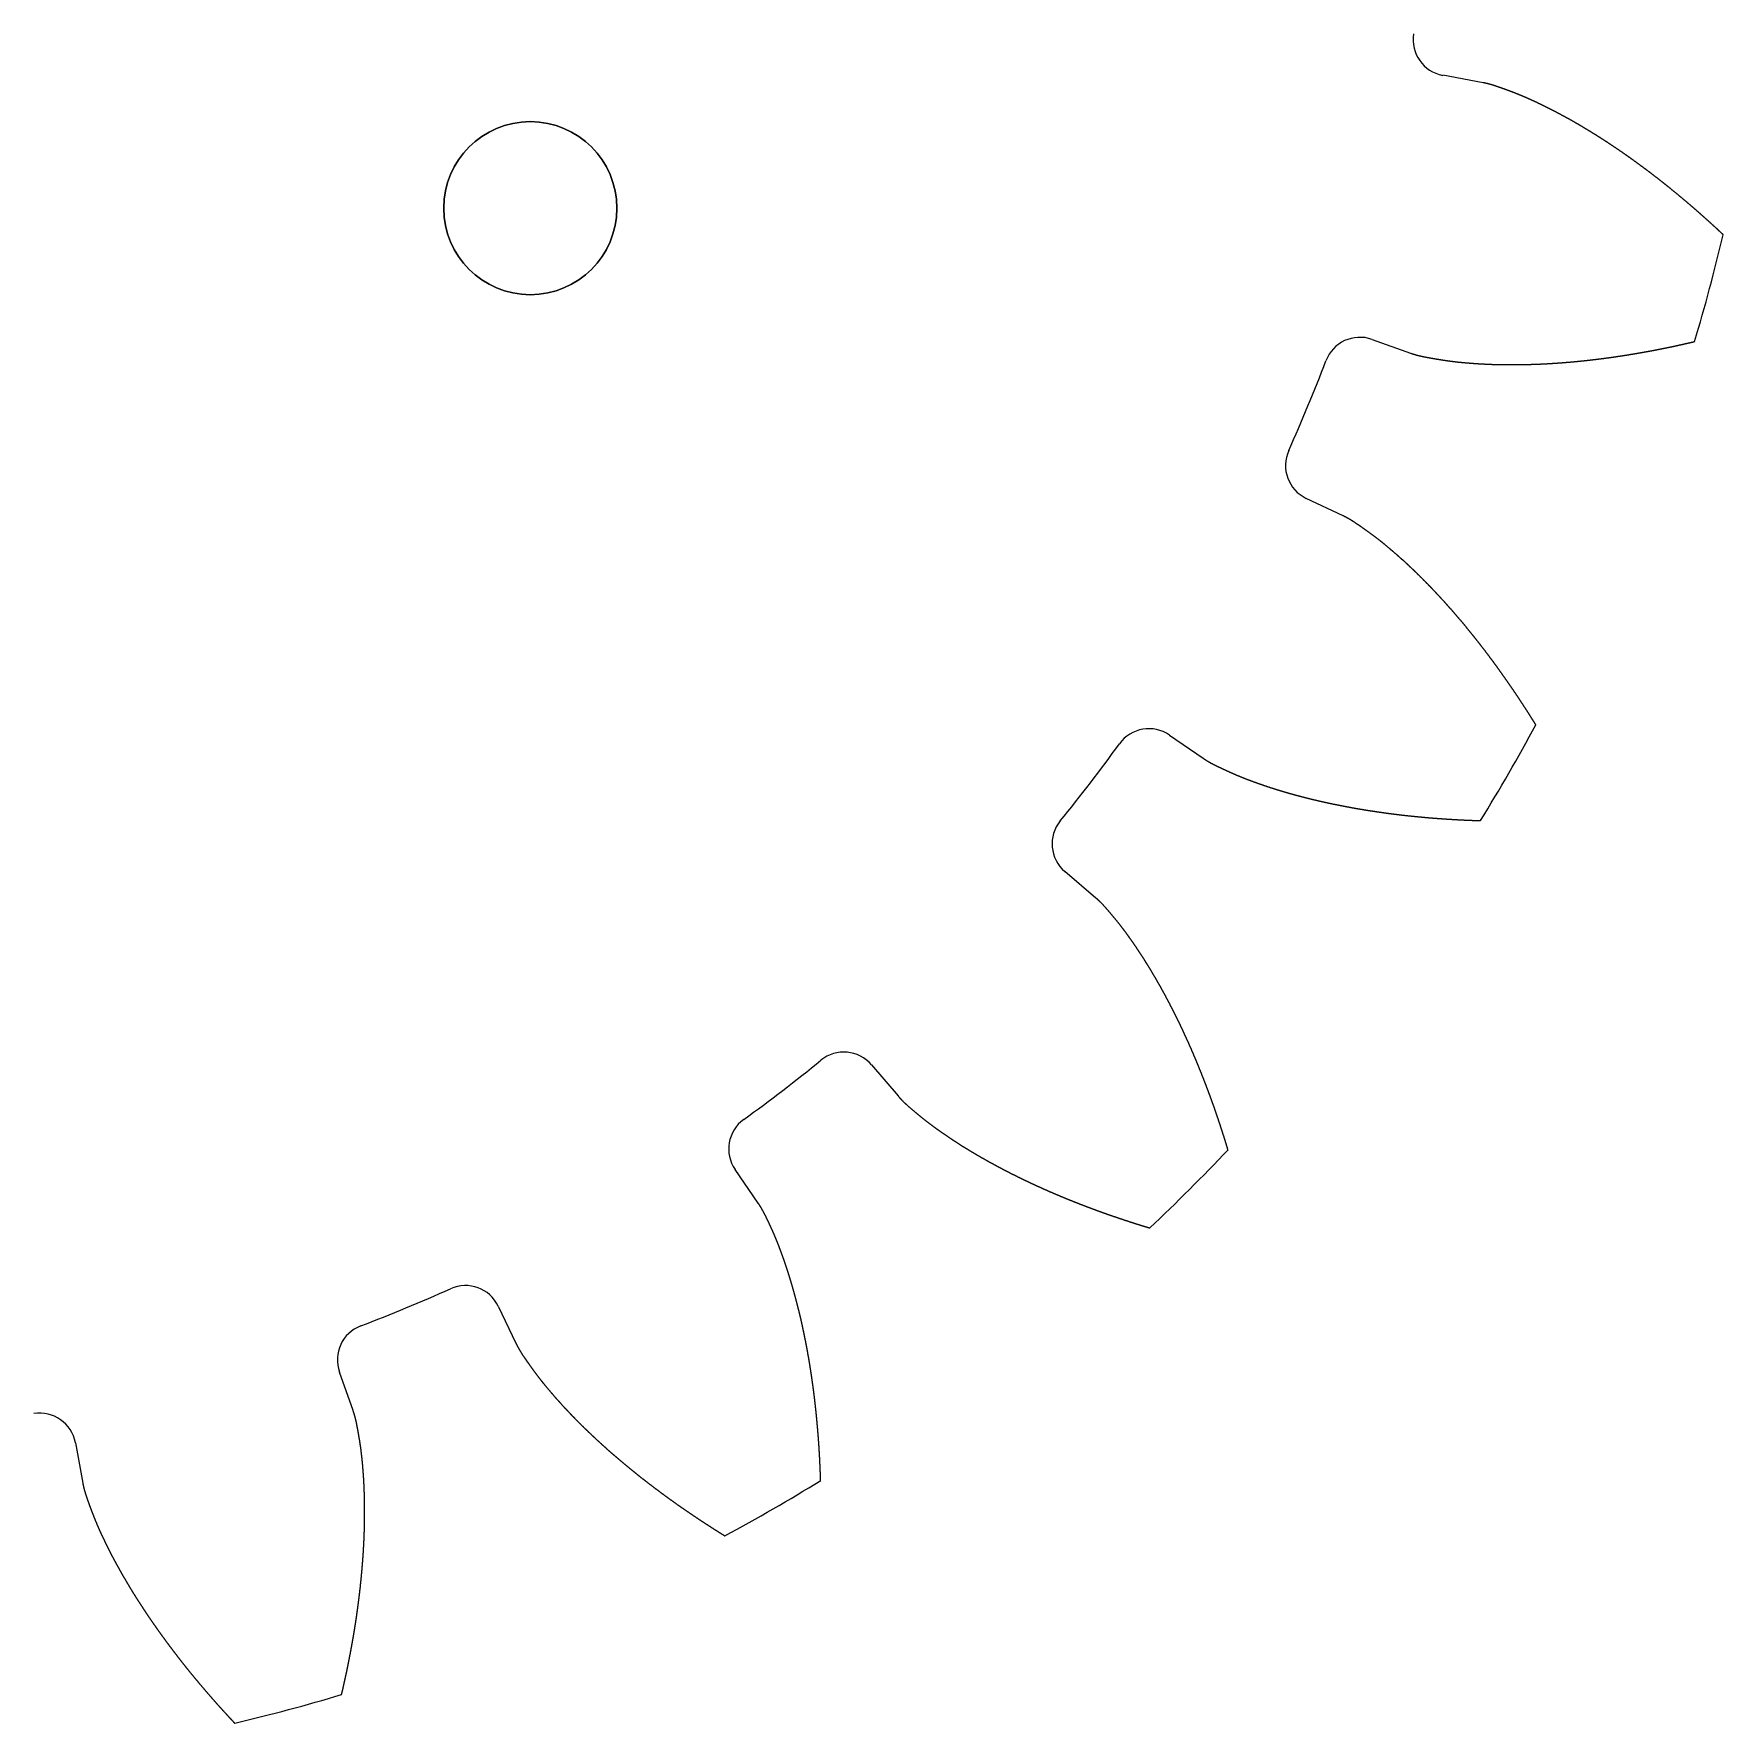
# Model space of a CAD drawing. Header units: millimetres. Extents: x -95.5 to -4.7, y -19.2 to 49.8.
# Drawn here: x -32.89 to -5.57, y -18.28 to 9.04 of the extents above; entities that cross this region are included whole.
import ezdxf

# ---------------------------------------------------------------- set-up
doc = ezdxf.new("R2010")
doc.units = ezdxf.units.MM
doc.layers.get('0').update_dxf_attribs({"linetype": 'CONTINUOUS'})

msp = doc.modelspace()

# ---------------------------------------------------------------- linework, layer by layer
for p, q in [((-9.455, 8.245, 0), (-10.105, 8.365)), ((-9.455, 8.245), (-10.105, 8.365)), ((-11.249, 4.095, 0), (-10.627, 3.874)), ((-11.249, 4.095), (-10.627, 3.874)), ((-11.717, 1.242, 0), (-12.313, 1.525)), ((-11.717, 1.242), (-12.313, 1.525)), ((-14.523, -2.303, 0), (-13.98, -2.677)), ((-14.523, -2.303), (-13.98, -2.677)), ((-15.714, -4.937, 0), (-16.216, -4.509)), ((-15.714, -4.937), (-16.216, -4.509)), ((-19.342, -7.635, 0), (-18.914, -8.137)), ((-19.342, -7.635), (-18.914, -8.137)), ((-21.174, -9.872, 0), (-21.548, -9.328)), ((-21.174, -9.872), (-21.548, -9.328)), ((-25.377, -11.538, 0), (-25.093, -12.134)), ((-25.377, -11.538), (-25.093, -12.134)), ((-27.725, -13.225, 0), (-27.946, -12.602)), ((-27.725, -13.225), (-27.946, -12.602)), ((-32.216, -13.746, 0), (-32.096, -14.396)), ((-32.216, -13.746), (-32.096, -14.396))]:
    msp.add_line(p, q)
at = {"extrusion": (5.07531e-14, -4e-16, -1)}
msp.add_circle((24.86, 6.217, 0), 1.4, dxfattribs=at)
msp.add_circle((-24.86, 6.217), 1.4)
for centre, radius, start, end in [((-9.998, 8.943, 0), 0.588, 170.8284, 259.5673), ((-9.998, 8.943), 0.588, 170.8284, 259.5673), ((-37.183, 13.332, 0), 32.5, 343.4232, 346.5768), ((-37.183, 13.332), 32.5, 343.4232, 346.5768), ((-11.446, 3.541, 0), 0.588, 70.4327, 159.1716), ((-11.446, 3.541), 0.588, 70.4327, 159.1716), ((-37.183, 13.332, 0), 26.949, 335.8284, 339.1716), ((-37.183, 13.332), 26.949, 335.8284, 339.1716), ((-12.061, 2.056, 0), 0.588, 155.8284, 244.5673), ((-12.061, 2.056), 0.588, 155.8284, 244.5673), ((-37.183, 13.332, 0), 32.5, 328.4232, 331.5768), ((-37.183, 13.332), 32.5, 328.4232, 331.5768), ((-37.183, 13.332, 0), 26.949, 320.8284, 324.1716), ((-37.183, 13.332), 26.949, 320.8284, 324.1716), ((-14.857, -2.787, 0), 0.588, 55.4327, 144.1716), ((-14.857, -2.787), 0.588, 55.4327, 144.1716), ((-15.835, -4.062, 0), 0.588, 140.8284, 229.5673), ((-15.835, -4.062), 0.588, 140.8284, 229.5673), ((-37.183, 13.332, 0), 26.949, 305.8284, 309.1716), ((-37.183, 13.332), 26.949, 305.8284, 309.1716), ((-19.79, -8.016, 0), 0.588, 40.4327, 129.1716), ((-19.79, -8.016), 0.588, 40.4327, 129.1716), ((-21.064, -8.994, 0), 0.588, 125.8284, 214.5673), ((-21.064, -8.994), 0.588, 125.8284, 214.5673), ((-37.183, 13.332, 0), 32.5, 313.4232, 316.5768), ((-37.183, 13.332), 32.5, 313.4232, 316.5768), ((-37.183, 13.332, 0), 26.949, 290.8284, 294.1716), ((-37.183, 13.332), 26.949, 290.8284, 294.1716), ((-25.908, -11.791, 0), 0.588, 25.4327, 114.1716), ((-25.908, -11.791), 0.588, 25.4327, 114.1716), ((-27.392, -12.405, 0), 0.588, 110.8284, 199.5673), ((-27.392, -12.405), 0.588, 110.8284, 199.5673), ((-32.794, -13.853, 0), 0.588, 10.4327, 99.1716), ((-32.794, -13.853), 0.588, 10.4327, 99.1716), ((-37.183, 13.332, 0), 32.5, 298.4232, 301.5768), ((-37.183, 13.332), 32.5, 298.4232, 301.5768), ((-37.183, 13.332, 0), 32.5, 283.4232, 286.5768), ((-37.183, 13.332), 32.5, 283.4232, 286.5768)]:
    msp.add_arc(centre, radius, start, end)
for points in [[(-5.571, 5.788, 0), (-5.581, 5.797, 0), (-5.602, 5.816, 0), (-5.632, 5.844, 0), (-5.672, 5.882, 0), (-5.723, 5.929, 0), (-5.774, 5.975, 0), (-5.825, 6.022, 0), (-5.877, 6.068, 0), (-5.928, 6.113, 0), (-5.98, 6.159, 0), (-6.031, 6.204, 0), (-6.083, 6.249, 0), (-6.135, 6.293, 0), (-6.187, 6.337, 0), (-6.239, 6.381, 0), (-6.292, 6.425, 0), (-6.344, 6.468, 0), (-6.397, 6.511, 0), (-6.45, 6.554, 0), (-6.503, 6.596, 0), (-6.556, 6.639, 0), (-6.609, 6.68, 0), (-6.662, 6.722, 0), (-6.716, 6.763, 0), (-6.769, 6.804, 0), (-6.823, 6.844, 0), (-6.877, 6.884, 0), (-6.931, 6.924, 0), (-6.985, 6.964, 0), (-7.04, 7.003, 0), (-7.094, 7.042, 0), (-7.149, 7.08, 0), (-7.203, 7.118, 0), (-7.258, 7.156, 0), (-7.313, 7.193, 0), (-7.369, 7.23, 0), (-7.424, 7.267, 0), (-7.479, 7.303, 0), (-7.535, 7.339, 0), (-7.591, 7.375, 0), (-7.646, 7.41, 0), (-7.702, 7.444, 0), (-7.759, 7.479, 0), (-7.815, 7.513, 0), (-7.871, 7.546, 0), (-7.928, 7.579, 0), (-7.985, 7.612, 0), (-8.041, 7.644, 0), (-8.098, 7.676, 0), (-8.156, 7.707, 0), (-8.213, 7.738, 0), (-8.27, 7.769, 0), (-8.328, 7.798, 0), (-8.386, 7.828, 0), (-8.444, 7.857, 0), (-8.502, 7.885, 0), (-8.56, 7.913, 0), (-8.618, 7.941, 0), (-8.677, 7.967, 0), (-8.735, 7.994, 0), (-8.794, 8.019, 0), (-8.853, 8.044, 0), (-8.913, 8.068, 0), (-8.972, 8.091, 0), (-9.032, 8.113, 0), (-9.092, 8.136, 0), (-9.151, 8.157, 0), (-9.211, 8.178, 0), (-9.272, 8.199, 0), (-9.332, 8.217, 0), (-9.381, 8.23, 0), (-9.418, 8.238, 0), (-9.443, 8.243, 0), (-9.455, 8.245, 0)], [(-5.571, 5.788), (-5.581, 5.797), (-5.602, 5.816), (-5.632, 5.844), (-5.672, 5.882), (-5.723, 5.929), (-5.774, 5.975), (-5.825, 6.022), (-5.877, 6.068), (-5.928, 6.113), (-5.98, 6.159), (-6.031, 6.204), (-6.083, 6.249), (-6.135, 6.293), (-6.187, 6.337), (-6.239, 6.381), (-6.292, 6.425), (-6.344, 6.468), (-6.397, 6.511), (-6.45, 6.554), (-6.503, 6.596), (-6.556, 6.639), (-6.609, 6.68), (-6.662, 6.722), (-6.716, 6.763), (-6.769, 6.804), (-6.823, 6.844), (-6.877, 6.884), (-6.931, 6.924), (-6.985, 6.964), (-7.04, 7.003), (-7.094, 7.042), (-7.149, 7.08), (-7.203, 7.118), (-7.258, 7.156), (-7.313, 7.193), (-7.369, 7.23), (-7.424, 7.267), (-7.479, 7.303), (-7.535, 7.339), (-7.591, 7.375), (-7.646, 7.41), (-7.702, 7.444), (-7.759, 7.479), (-7.815, 7.513), (-7.871, 7.546), (-7.928, 7.579), (-7.985, 7.612), (-8.041, 7.644), (-8.098, 7.676), (-8.156, 7.707), (-8.213, 7.738), (-8.27, 7.769), (-8.328, 7.798), (-8.386, 7.828), (-8.444, 7.857), (-8.502, 7.885), (-8.56, 7.913), (-8.618, 7.941), (-8.677, 7.967), (-8.735, 7.994), (-8.794, 8.019), (-8.853, 8.044), (-8.913, 8.068), (-8.972, 8.091), (-9.032, 8.113), (-9.092, 8.136), (-9.151, 8.157), (-9.211, 8.178), (-9.272, 8.199), (-9.332, 8.217), (-9.381, 8.23), (-9.418, 8.238), (-9.443, 8.243), (-9.455, 8.245)], [(-10.627, 3.874, 0), (-10.615, 3.869, 0), (-10.591, 3.861, 0), (-10.555, 3.85, 0), (-10.506, 3.836, 0), (-10.444, 3.822, 0), (-10.382, 3.809, 0), (-10.319, 3.798, 0), (-10.257, 3.787, 0), (-10.194, 3.776, 0), (-10.131, 3.766, 0), (-10.068, 3.756, 0), (-10.005, 3.747, 0), (-9.941, 3.739, 0), (-9.877, 3.731, 0), (-9.813, 3.725, 0), (-9.749, 3.719, 0), (-9.685, 3.714, 0), (-9.621, 3.709, 0), (-9.556, 3.704, 0), (-9.492, 3.7, 0), (-9.427, 3.697, 0), (-9.362, 3.694, 0), (-9.297, 3.691, 0), (-9.232, 3.689, 0), (-9.167, 3.688, 0), (-9.102, 3.687, 0), (-9.036, 3.687, 0), (-8.971, 3.687, 0), (-8.905, 3.687, 0), (-8.84, 3.688, 0), (-8.774, 3.689, 0), (-8.708, 3.691, 0), (-8.642, 3.693, 0), (-8.576, 3.695, 0), (-8.51, 3.698, 0), (-8.444, 3.701, 0), (-8.378, 3.705, 0), (-8.312, 3.709, 0), (-8.246, 3.714, 0), (-8.179, 3.718, 0), (-8.113, 3.724, 0), (-8.047, 3.729, 0), (-7.98, 3.735, 0), (-7.913, 3.742, 0), (-7.847, 3.748, 0), (-7.78, 3.755, 0), (-7.713, 3.763, 0), (-7.647, 3.771, 0), (-7.58, 3.779, 0), (-7.513, 3.787, 0), (-7.446, 3.796, 0), (-7.379, 3.806, 0), (-7.312, 3.815, 0), (-7.245, 3.825, 0), (-7.178, 3.835, 0), (-7.111, 3.846, 0), (-7.044, 3.857, 0), (-6.977, 3.868, 0), (-6.91, 3.88, 0), (-6.842, 3.892, 0), (-6.775, 3.904, 0), (-6.708, 3.916, 0), (-6.641, 3.929, 0), (-6.573, 3.943, 0), (-6.506, 3.956, 0), (-6.439, 3.97, 0), (-6.371, 3.984, 0), (-6.304, 3.999, 0), (-6.237, 4.013, 0), (-6.169, 4.029, 0), (-6.115, 4.041, 0), (-6.075, 4.05, 0), (-6.048, 4.057, 0), (-6.034, 4.06, 0)], [(-10.627, 3.874), (-10.615, 3.869), (-10.591, 3.861), (-10.555, 3.85), (-10.506, 3.836), (-10.444, 3.822), (-10.382, 3.809), (-10.319, 3.798), (-10.257, 3.787), (-10.194, 3.776), (-10.131, 3.766), (-10.068, 3.756), (-10.005, 3.747), (-9.941, 3.739), (-9.877, 3.731), (-9.813, 3.725), (-9.749, 3.719), (-9.685, 3.714), (-9.621, 3.709), (-9.556, 3.704), (-9.492, 3.7), (-9.427, 3.697), (-9.362, 3.694), (-9.297, 3.691), (-9.232, 3.689), (-9.167, 3.688), (-9.102, 3.687), (-9.036, 3.687), (-8.971, 3.687), (-8.905, 3.687), (-8.84, 3.688), (-8.774, 3.689), (-8.708, 3.691), (-8.642, 3.693), (-8.576, 3.695), (-8.51, 3.698), (-8.444, 3.701), (-8.378, 3.705), (-8.312, 3.709), (-8.246, 3.714), (-8.179, 3.718), (-8.113, 3.724), (-8.047, 3.729), (-7.98, 3.735), (-7.913, 3.742), (-7.847, 3.748), (-7.78, 3.755), (-7.713, 3.763), (-7.647, 3.771), (-7.58, 3.779), (-7.513, 3.787), (-7.446, 3.796), (-7.379, 3.806), (-7.312, 3.815), (-7.245, 3.825), (-7.178, 3.835), (-7.111, 3.846), (-7.044, 3.857), (-6.977, 3.868), (-6.91, 3.88), (-6.842, 3.892), (-6.775, 3.904), (-6.708, 3.916), (-6.641, 3.929), (-6.573, 3.943), (-6.506, 3.956), (-6.439, 3.97), (-6.371, 3.984), (-6.304, 3.999), (-6.237, 4.013), (-6.169, 4.029), (-6.115, 4.041), (-6.075, 4.05), (-6.048, 4.057), (-6.034, 4.06)], [(-8.601, -2.137, 0), (-8.608, -2.125, 0), (-8.623, -2.102, 0), (-8.645, -2.067, 0), (-8.674, -2.02, 0), (-8.711, -1.961, 0), (-8.749, -1.903, 0), (-8.786, -1.845, 0), (-8.824, -1.788, 0), (-8.861, -1.73, 0), (-8.899, -1.673, 0), (-8.938, -1.616, 0), (-8.976, -1.559, 0), (-9.015, -1.503, 0), (-9.054, -1.447, 0), (-9.093, -1.391, 0), (-9.132, -1.335, 0), (-9.172, -1.28, 0), (-9.211, -1.224, 0), (-9.251, -1.169, 0), (-9.291, -1.115, 0), (-9.332, -1.06, 0), (-9.372, -1.006, 0), (-9.413, -0.952, 0), (-9.454, -0.899, 0), (-9.495, -0.846, 0), (-9.537, -0.793, 0), (-9.579, -0.74, 0), (-9.62, -0.687, 0), (-9.663, -0.635, 0), (-9.705, -0.583, 0), (-9.747, -0.532, 0), (-9.79, -0.48, 0), (-9.833, -0.429, 0), (-9.877, -0.379, 0), (-9.92, -0.328, 0), (-9.964, -0.278, 0), (-10.008, -0.229, 0), (-10.052, -0.179, 0), (-10.096, -0.13, 0), (-10.141, -0.082, 0), (-10.186, -0.033, 0), (-10.231, 0.015, 0), (-10.276, 0.063, 0), (-10.322, 0.11, 0), (-10.368, 0.157, 0), (-10.414, 0.203, 0), (-10.46, 0.25, 0), (-10.507, 0.296, 0), (-10.553, 0.341, 0), (-10.6, 0.386, 0), (-10.648, 0.431, 0), (-10.695, 0.475, 0), (-10.743, 0.519, 0), (-10.792, 0.562, 0), (-10.84, 0.605, 0), (-10.889, 0.647, 0), (-10.938, 0.689, 0), (-10.987, 0.731, 0), (-11.036, 0.772, 0), (-11.086, 0.813, 0), (-11.137, 0.853, 0), (-11.187, 0.892, 0), (-11.238, 0.93, 0), (-11.29, 0.968, 0), (-11.342, 1.005, 0), (-11.394, 1.042, 0), (-11.446, 1.078, 0), (-11.498, 1.114, 0), (-11.551, 1.149, 0), (-11.605, 1.183, 0), (-11.649, 1.208, 0), (-11.683, 1.225, 0), (-11.705, 1.236, 0), (-11.717, 1.242, 0)], [(-8.601, -2.137), (-8.608, -2.125), (-8.623, -2.102), (-8.645, -2.067), (-8.674, -2.02), (-8.711, -1.961), (-8.749, -1.903), (-8.786, -1.845), (-8.824, -1.788), (-8.861, -1.73), (-8.899, -1.673), (-8.938, -1.616), (-8.976, -1.559), (-9.015, -1.503), (-9.054, -1.447), (-9.093, -1.391), (-9.132, -1.335), (-9.172, -1.28), (-9.211, -1.224), (-9.251, -1.169), (-9.291, -1.115), (-9.332, -1.06), (-9.372, -1.006), (-9.413, -0.952), (-9.454, -0.899), (-9.495, -0.846), (-9.537, -0.793), (-9.579, -0.74), (-9.62, -0.687), (-9.663, -0.635), (-9.705, -0.583), (-9.747, -0.532), (-9.79, -0.48), (-9.833, -0.429), (-9.877, -0.379), (-9.92, -0.328), (-9.964, -0.278), (-10.008, -0.229), (-10.052, -0.179), (-10.096, -0.13), (-10.141, -0.082), (-10.186, -0.033), (-10.231, 0.015), (-10.276, 0.063), (-10.322, 0.11), (-10.368, 0.157), (-10.414, 0.203), (-10.46, 0.25), (-10.507, 0.296), (-10.553, 0.341), (-10.6, 0.386), (-10.648, 0.431), (-10.695, 0.475), (-10.743, 0.519), (-10.792, 0.562), (-10.84, 0.605), (-10.889, 0.647), (-10.938, 0.689), (-10.987, 0.731), (-11.036, 0.772), (-11.086, 0.813), (-11.137, 0.853), (-11.187, 0.892), (-11.238, 0.93), (-11.29, 0.968), (-11.342, 1.005), (-11.394, 1.042), (-11.446, 1.078), (-11.498, 1.114), (-11.551, 1.149), (-11.605, 1.183), (-11.649, 1.208), (-11.683, 1.225), (-11.705, 1.236), (-11.717, 1.242)], [(-13.98, -2.677, 0), (-13.969, -2.685, 0), (-13.948, -2.699, 0), (-13.916, -2.719, 0), (-13.873, -2.745, 0), (-13.817, -2.774, 0), (-13.76, -2.803, 0), (-13.703, -2.83, 0), (-13.645, -2.857, 0), (-13.587, -2.884, 0), (-13.529, -2.91, 0), (-13.47, -2.936, 0), (-13.412, -2.961, 0), (-13.352, -2.985, 0), (-13.293, -3.009, 0), (-13.233, -3.032, 0), (-13.172, -3.054, 0), (-13.112, -3.076, 0), (-13.051, -3.097, 0), (-12.99, -3.118, 0), (-12.928, -3.139, 0), (-12.867, -3.159, 0), (-12.805, -3.178, 0), (-12.743, -3.198, 0), (-12.68, -3.216, 0), (-12.618, -3.235, 0), (-12.555, -3.252, 0), (-12.492, -3.27, 0), (-12.429, -3.287, 0), (-12.365, -3.303, 0), (-12.302, -3.32, 0), (-12.238, -3.335, 0), (-12.174, -3.351, 0), (-12.11, -3.366, 0), (-12.045, -3.381, 0), (-11.981, -3.395, 0), (-11.916, -3.409, 0), (-11.851, -3.422, 0), (-11.786, -3.435, 0), (-11.721, -3.448, 0), (-11.656, -3.461, 0), (-11.59, -3.473, 0), (-11.525, -3.485, 0), (-11.459, -3.496, 0), (-11.393, -3.507, 0), (-11.327, -3.518, 0), (-11.261, -3.528, 0), (-11.194, -3.538, 0), (-11.128, -3.548, 0), (-11.061, -3.557, 0), (-10.994, -3.567, 0), (-10.927, -3.575, 0), (-10.86, -3.584, 0), (-10.793, -3.592, 0), (-10.726, -3.6, 0), (-10.659, -3.607, 0), (-10.591, -3.614, 0), (-10.523, -3.621, 0), (-10.456, -3.627, 0), (-10.388, -3.634, 0), (-10.32, -3.64, 0), (-10.252, -3.645, 0), (-10.183, -3.65, 0), (-10.115, -3.655, 0), (-10.047, -3.66, 0), (-9.978, -3.664, 0), (-9.909, -3.668, 0), (-9.841, -3.672, 0), (-9.772, -3.675, 0), (-9.703, -3.679, 0), (-9.634, -3.681, 0), (-9.578, -3.683, 0), (-9.537, -3.685, 0), (-9.509, -3.686, 0), (-9.495, -3.686, 0)], [(-13.98, -2.677), (-13.969, -2.685), (-13.948, -2.699), (-13.916, -2.719), (-13.873, -2.745), (-13.817, -2.774), (-13.76, -2.803), (-13.703, -2.83), (-13.645, -2.857), (-13.587, -2.884), (-13.529, -2.91), (-13.47, -2.936), (-13.412, -2.961), (-13.352, -2.985), (-13.293, -3.009), (-13.233, -3.032), (-13.172, -3.054), (-13.112, -3.076), (-13.051, -3.097), (-12.99, -3.118), (-12.928, -3.139), (-12.867, -3.159), (-12.805, -3.178), (-12.743, -3.198), (-12.68, -3.216), (-12.618, -3.235), (-12.555, -3.252), (-12.492, -3.27), (-12.429, -3.287), (-12.365, -3.303), (-12.302, -3.32), (-12.238, -3.335), (-12.174, -3.351), (-12.11, -3.366), (-12.045, -3.381), (-11.981, -3.395), (-11.916, -3.409), (-11.851, -3.422), (-11.786, -3.435), (-11.721, -3.448), (-11.656, -3.461), (-11.59, -3.473), (-11.525, -3.485), (-11.459, -3.496), (-11.393, -3.507), (-11.327, -3.518), (-11.261, -3.528), (-11.194, -3.538), (-11.128, -3.548), (-11.061, -3.557), (-10.994, -3.567), (-10.927, -3.575), (-10.86, -3.584), (-10.793, -3.592), (-10.726, -3.6), (-10.659, -3.607), (-10.591, -3.614), (-10.523, -3.621), (-10.456, -3.627), (-10.388, -3.634), (-10.32, -3.64), (-10.252, -3.645), (-10.183, -3.65), (-10.115, -3.655), (-10.047, -3.66), (-9.978, -3.664), (-9.909, -3.668), (-9.841, -3.672), (-9.772, -3.675), (-9.703, -3.679), (-9.634, -3.681), (-9.578, -3.683), (-9.537, -3.685), (-9.509, -3.686), (-9.495, -3.686)], [(-13.579, -9.008, 0), (-13.583, -8.994, 0), (-13.591, -8.968, 0), (-13.603, -8.928, 0), (-13.619, -8.875, 0), (-13.64, -8.809, 0), (-13.661, -8.743, 0), (-13.682, -8.678, 0), (-13.703, -8.612, 0), (-13.725, -8.547, 0), (-13.747, -8.482, 0), (-13.769, -8.417, 0), (-13.791, -8.352, 0), (-13.814, -8.288, 0), (-13.837, -8.224, 0), (-13.86, -8.159, 0), (-13.884, -8.095, 0), (-13.908, -8.032, 0), (-13.932, -7.968, 0), (-13.956, -7.905, 0), (-13.981, -7.841, 0), (-14.006, -7.779, 0), (-14.031, -7.716, 0), (-14.057, -7.653, 0), (-14.082, -7.591, 0), (-14.108, -7.529, 0), (-14.135, -7.467, 0), (-14.161, -7.405, 0), (-14.188, -7.343, 0), (-14.215, -7.282, 0), (-14.243, -7.221, 0), (-14.271, -7.16, 0), (-14.299, -7.1, 0), (-14.327, -7.039, 0), (-14.356, -6.979, 0), (-14.385, -6.919, 0), (-14.414, -6.86, 0), (-14.443, -6.8, 0), (-14.473, -6.741, 0), (-14.504, -6.682, 0), (-14.534, -6.624, 0), (-14.565, -6.565, 0), (-14.596, -6.507, 0), (-14.627, -6.449, 0), (-14.659, -6.392, 0), (-14.691, -6.335, 0), (-14.724, -6.278, 0), (-14.757, -6.221, 0), (-14.79, -6.165, 0), (-14.823, -6.109, 0), (-14.857, -6.053, 0), (-14.891, -5.998, 0), (-14.926, -5.943, 0), (-14.961, -5.888, 0), (-14.996, -5.834, 0), (-15.032, -5.78, 0), (-15.068, -5.726, 0), (-15.104, -5.673, 0), (-15.141, -5.62, 0), (-15.178, -5.567, 0), (-15.216, -5.515, 0), (-15.254, -5.464, 0), (-15.293, -5.413, 0), (-15.332, -5.362, 0), (-15.372, -5.313, 0), (-15.413, -5.263, 0), (-15.453, -5.214, 0), (-15.494, -5.165, 0), (-15.536, -5.117, 0), (-15.578, -5.07, 0), (-15.621, -5.023, 0), (-15.657, -4.988, 0), (-15.685, -4.962, 0), (-15.704, -4.946, 0), (-15.714, -4.937, 0)], [(-13.579, -9.008), (-13.583, -8.994), (-13.591, -8.968), (-13.603, -8.928), (-13.619, -8.875), (-13.64, -8.809), (-13.661, -8.743), (-13.682, -8.678), (-13.703, -8.612), (-13.725, -8.547), (-13.747, -8.482), (-13.769, -8.417), (-13.791, -8.352), (-13.814, -8.288), (-13.837, -8.224), (-13.86, -8.159), (-13.884, -8.095), (-13.908, -8.032), (-13.932, -7.968), (-13.956, -7.905), (-13.981, -7.841), (-14.006, -7.779), (-14.031, -7.716), (-14.057, -7.653), (-14.082, -7.591), (-14.108, -7.529), (-14.135, -7.467), (-14.161, -7.405), (-14.188, -7.343), (-14.215, -7.282), (-14.243, -7.221), (-14.271, -7.16), (-14.299, -7.1), (-14.327, -7.039), (-14.356, -6.979), (-14.385, -6.919), (-14.414, -6.86), (-14.443, -6.8), (-14.473, -6.741), (-14.504, -6.682), (-14.534, -6.624), (-14.565, -6.565), (-14.596, -6.507), (-14.627, -6.449), (-14.659, -6.392), (-14.691, -6.335), (-14.724, -6.278), (-14.757, -6.221), (-14.79, -6.165), (-14.823, -6.109), (-14.857, -6.053), (-14.891, -5.998), (-14.926, -5.943), (-14.961, -5.888), (-14.996, -5.834), (-15.032, -5.78), (-15.068, -5.726), (-15.104, -5.673), (-15.141, -5.62), (-15.178, -5.567), (-15.216, -5.515), (-15.254, -5.464), (-15.293, -5.413), (-15.332, -5.362), (-15.372, -5.313), (-15.413, -5.263), (-15.453, -5.214), (-15.494, -5.165), (-15.536, -5.117), (-15.578, -5.07), (-15.621, -5.023), (-15.657, -4.988), (-15.685, -4.962), (-15.704, -4.946), (-15.714, -4.937)], [(-18.914, -8.137, 0), (-18.906, -8.147, 0), (-18.889, -8.166, 0), (-18.863, -8.194, 0), (-18.828, -8.23, 0), (-18.782, -8.273, 0), (-18.734, -8.316, 0), (-18.686, -8.357, 0), (-18.637, -8.398, 0), (-18.588, -8.438, 0), (-18.539, -8.479, 0), (-18.489, -8.519, 0), (-18.439, -8.558, 0), (-18.388, -8.597, 0), (-18.336, -8.635, 0), (-18.284, -8.673, 0), (-18.231, -8.71, 0), (-18.179, -8.747, 0), (-18.125, -8.783, 0), (-18.072, -8.819, 0), (-18.018, -8.855, 0), (-17.963, -8.891, 0), (-17.909, -8.926, 0), (-17.854, -8.96, 0), (-17.798, -8.994, 0), (-17.743, -9.028, 0), (-17.686, -9.062, 0), (-17.63, -9.095, 0), (-17.573, -9.127, 0), (-17.517, -9.16, 0), (-17.459, -9.192, 0), (-17.402, -9.224, 0), (-17.344, -9.255, 0), (-17.286, -9.286, 0), (-17.228, -9.317, 0), (-17.169, -9.348, 0), (-17.11, -9.378, 0), (-17.051, -9.408, 0), (-16.992, -9.437, 0), (-16.932, -9.467, 0), (-16.872, -9.496, 0), (-16.812, -9.524, 0), (-16.752, -9.553, 0), (-16.691, -9.581, 0), (-16.63, -9.608, 0), (-16.569, -9.636, 0), (-16.508, -9.663, 0), (-16.446, -9.69, 0), (-16.385, -9.717, 0), (-16.323, -9.743, 0), (-16.26, -9.769, 0), (-16.198, -9.795, 0), (-16.136, -9.82, 0), (-16.073, -9.845, 0), (-16.01, -9.87, 0), (-15.947, -9.895, 0), (-15.883, -9.919, 0), (-15.82, -9.943, 0), (-15.756, -9.967, 0), (-15.692, -9.991, 0), (-15.628, -10.014, 0), (-15.563, -10.037, 0), (-15.499, -10.06, 0), (-15.434, -10.082, 0), (-15.369, -10.104, 0), (-15.304, -10.126, 0), (-15.239, -10.148, 0), (-15.173, -10.169, 0), (-15.108, -10.191, 0), (-15.042, -10.211, 0), (-14.976, -10.232, 0), (-14.923, -10.248, 0), (-14.883, -10.26, 0), (-14.857, -10.268, 0), (-14.844, -10.272, 0)], [(-18.914, -8.137), (-18.906, -8.147), (-18.889, -8.166), (-18.863, -8.194), (-18.828, -8.23), (-18.782, -8.273), (-18.734, -8.316), (-18.686, -8.357), (-18.637, -8.398), (-18.588, -8.438), (-18.539, -8.479), (-18.489, -8.519), (-18.439, -8.558), (-18.388, -8.597), (-18.336, -8.635), (-18.284, -8.673), (-18.231, -8.71), (-18.179, -8.747), (-18.125, -8.783), (-18.072, -8.819), (-18.018, -8.855), (-17.963, -8.891), (-17.909, -8.926), (-17.854, -8.96), (-17.798, -8.994), (-17.743, -9.028), (-17.686, -9.062), (-17.63, -9.095), (-17.573, -9.127), (-17.517, -9.16), (-17.459, -9.192), (-17.402, -9.224), (-17.344, -9.255), (-17.286, -9.286), (-17.228, -9.317), (-17.169, -9.348), (-17.11, -9.378), (-17.051, -9.408), (-16.992, -9.437), (-16.932, -9.467), (-16.872, -9.496), (-16.812, -9.524), (-16.752, -9.553), (-16.691, -9.581), (-16.63, -9.608), (-16.569, -9.636), (-16.508, -9.663), (-16.446, -9.69), (-16.385, -9.717), (-16.323, -9.743), (-16.26, -9.769), (-16.198, -9.795), (-16.136, -9.82), (-16.073, -9.845), (-16.01, -9.87), (-15.947, -9.895), (-15.883, -9.919), (-15.82, -9.943), (-15.756, -9.967), (-15.692, -9.991), (-15.628, -10.014), (-15.563, -10.037), (-15.499, -10.06), (-15.434, -10.082), (-15.369, -10.104), (-15.304, -10.126), (-15.239, -10.148), (-15.173, -10.169), (-15.108, -10.191), (-15.042, -10.211), (-14.976, -10.232), (-14.923, -10.248), (-14.883, -10.26), (-14.857, -10.268), (-14.844, -10.272)], [(-20.165, -14.356, 0), (-20.165, -14.342, 0), (-20.166, -14.314, 0), (-20.168, -14.273, 0), (-20.17, -14.217, 0), (-20.173, -14.148, 0), (-20.176, -14.079, 0), (-20.179, -14.011, 0), (-20.183, -13.942, 0), (-20.187, -13.873, 0), (-20.191, -13.805, 0), (-20.196, -13.736, 0), (-20.201, -13.668, 0), (-20.206, -13.6, 0), (-20.212, -13.532, 0), (-20.218, -13.464, 0), (-20.224, -13.396, 0), (-20.23, -13.328, 0), (-20.237, -13.26, 0), (-20.244, -13.193, 0), (-20.252, -13.125, 0), (-20.259, -13.058, 0), (-20.268, -12.991, 0), (-20.276, -12.924, 0), (-20.285, -12.857, 0), (-20.294, -12.79, 0), (-20.303, -12.723, 0), (-20.313, -12.657, 0), (-20.323, -12.591, 0), (-20.333, -12.524, 0), (-20.344, -12.458, 0), (-20.355, -12.392, 0), (-20.367, -12.326, 0), (-20.378, -12.261, 0), (-20.39, -12.195, 0), (-20.403, -12.13, 0), (-20.416, -12.065, 0), (-20.429, -12, 0), (-20.443, -11.935, 0), (-20.456, -11.87, 0), (-20.471, -11.806, 0), (-20.485, -11.741, 0), (-20.5, -11.677, 0), (-20.516, -11.613, 0), (-20.532, -11.55, 0), (-20.548, -11.486, 0), (-20.565, -11.423, 0), (-20.582, -11.359, 0), (-20.599, -11.296, 0), (-20.617, -11.234, 0), (-20.635, -11.171, 0), (-20.654, -11.109, 0), (-20.673, -11.047, 0), (-20.692, -10.985, 0), (-20.713, -10.923, 0), (-20.733, -10.862, 0), (-20.754, -10.801, 0), (-20.775, -10.74, 0), (-20.797, -10.679, 0), (-20.82, -10.619, 0), (-20.842, -10.559, 0), (-20.866, -10.499, 0), (-20.89, -10.44, 0), (-20.916, -10.381, 0), (-20.941, -10.322, 0), (-20.967, -10.264, 0), (-20.994, -10.206, 0), (-21.021, -10.149, 0), (-21.048, -10.091, 0), (-21.077, -10.035, 0), (-21.107, -9.979, 0), (-21.132, -9.935, 0), (-21.153, -9.903, 0), (-21.167, -9.882, 0), (-21.174, -9.872, 0)], [(-20.165, -14.356), (-20.165, -14.342), (-20.166, -14.314), (-20.168, -14.273), (-20.17, -14.217), (-20.173, -14.148), (-20.176, -14.079), (-20.179, -14.011), (-20.183, -13.942), (-20.187, -13.873), (-20.191, -13.805), (-20.196, -13.736), (-20.201, -13.668), (-20.206, -13.6), (-20.212, -13.532), (-20.218, -13.464), (-20.224, -13.396), (-20.23, -13.328), (-20.237, -13.26), (-20.244, -13.193), (-20.252, -13.125), (-20.259, -13.058), (-20.268, -12.991), (-20.276, -12.924), (-20.285, -12.857), (-20.294, -12.79), (-20.303, -12.723), (-20.313, -12.657), (-20.323, -12.591), (-20.333, -12.524), (-20.344, -12.458), (-20.355, -12.392), (-20.367, -12.326), (-20.378, -12.261), (-20.39, -12.195), (-20.403, -12.13), (-20.416, -12.065), (-20.429, -12), (-20.443, -11.935), (-20.456, -11.87), (-20.471, -11.806), (-20.485, -11.741), (-20.5, -11.677), (-20.516, -11.613), (-20.532, -11.55), (-20.548, -11.486), (-20.565, -11.423), (-20.582, -11.359), (-20.599, -11.296), (-20.617, -11.234), (-20.635, -11.171), (-20.654, -11.109), (-20.673, -11.047), (-20.692, -10.985), (-20.713, -10.923), (-20.733, -10.862), (-20.754, -10.801), (-20.775, -10.74), (-20.797, -10.679), (-20.82, -10.619), (-20.842, -10.559), (-20.866, -10.499), (-20.89, -10.44), (-20.916, -10.381), (-20.941, -10.322), (-20.967, -10.264), (-20.994, -10.206), (-21.021, -10.149), (-21.048, -10.091), (-21.077, -10.035), (-21.107, -9.979), (-21.132, -9.935), (-21.153, -9.903), (-21.167, -9.882), (-21.174, -9.872)], [(-25.093, -12.134, 0), (-25.088, -12.146, 0), (-25.077, -12.169, 0), (-25.059, -12.202, 0), (-25.034, -12.246, 0), (-25.001, -12.3, 0), (-24.966, -12.353, 0), (-24.93, -12.405, 0), (-24.893, -12.458, 0), (-24.856, -12.509, 0), (-24.819, -12.561, 0), (-24.781, -12.613, 0), (-24.743, -12.664, 0), (-24.704, -12.715, 0), (-24.664, -12.765, 0), (-24.623, -12.815, 0), (-24.582, -12.864, 0), (-24.541, -12.913, 0), (-24.499, -12.962, 0), (-24.456, -13.011, 0), (-24.413, -13.06, 0), (-24.37, -13.108, 0), (-24.326, -13.156, 0), (-24.282, -13.203, 0), (-24.237, -13.251, 0), (-24.192, -13.298, 0), (-24.147, -13.345, 0), (-24.101, -13.391, 0), (-24.055, -13.438, 0), (-24.008, -13.484, 0), (-23.961, -13.529, 0), (-23.914, -13.575, 0), (-23.866, -13.62, 0), (-23.818, -13.666, 0), (-23.77, -13.71, 0), (-23.721, -13.755, 0), (-23.672, -13.799, 0), (-23.622, -13.844, 0), (-23.573, -13.888, 0), (-23.523, -13.931, 0), (-23.472, -13.975, 0), (-23.422, -14.018, 0), (-23.371, -14.061, 0), (-23.32, -14.104, 0), (-23.268, -14.146, 0), (-23.216, -14.189, 0), (-23.164, -14.231, 0), (-23.111, -14.273, 0), (-23.059, -14.314, 0), (-23.006, -14.356, 0), (-22.952, -14.397, 0), (-22.899, -14.438, 0), (-22.845, -14.479, 0), (-22.791, -14.519, 0), (-22.736, -14.56, 0), (-22.682, -14.6, 0), (-22.627, -14.64, 0), (-22.572, -14.68, 0), (-22.516, -14.719, 0), (-22.461, -14.759, 0), (-22.405, -14.798, 0), (-22.348, -14.836, 0), (-22.292, -14.875, 0), (-22.235, -14.914, 0), (-22.178, -14.952, 0), (-22.121, -14.99, 0), (-22.064, -15.028, 0), (-22.006, -15.065, 0), (-21.948, -15.103, 0), (-21.89, -15.14, 0), (-21.832, -15.177, 0), (-21.785, -15.206, 0), (-21.749, -15.228, 0), (-21.726, -15.243, 0), (-21.714, -15.25, 0)], [(-25.093, -12.134), (-25.088, -12.146), (-25.077, -12.169), (-25.059, -12.202), (-25.034, -12.246), (-25.001, -12.3), (-24.966, -12.353), (-24.93, -12.405), (-24.893, -12.458), (-24.856, -12.509), (-24.819, -12.561), (-24.781, -12.613), (-24.743, -12.664), (-24.704, -12.715), (-24.664, -12.765), (-24.623, -12.815), (-24.582, -12.864), (-24.541, -12.913), (-24.499, -12.962), (-24.456, -13.011), (-24.413, -13.06), (-24.37, -13.108), (-24.326, -13.156), (-24.282, -13.203), (-24.237, -13.251), (-24.192, -13.298), (-24.147, -13.345), (-24.101, -13.391), (-24.055, -13.438), (-24.008, -13.484), (-23.961, -13.529), (-23.914, -13.575), (-23.866, -13.62), (-23.818, -13.666), (-23.77, -13.71), (-23.721, -13.755), (-23.672, -13.799), (-23.622, -13.844), (-23.573, -13.888), (-23.523, -13.931), (-23.472, -13.975), (-23.422, -14.018), (-23.371, -14.061), (-23.32, -14.104), (-23.268, -14.146), (-23.216, -14.189), (-23.164, -14.231), (-23.111, -14.273), (-23.059, -14.314), (-23.006, -14.356), (-22.952, -14.397), (-22.899, -14.438), (-22.845, -14.479), (-22.791, -14.519), (-22.736, -14.56), (-22.682, -14.6), (-22.627, -14.64), (-22.572, -14.68), (-22.516, -14.719), (-22.461, -14.759), (-22.405, -14.798), (-22.348, -14.836), (-22.292, -14.875), (-22.235, -14.914), (-22.178, -14.952), (-22.121, -14.99), (-22.064, -15.028), (-22.006, -15.065), (-21.948, -15.103), (-21.89, -15.14), (-21.832, -15.177), (-21.785, -15.206), (-21.749, -15.228), (-21.726, -15.243), (-21.714, -15.25)], [(-27.911, -17.817, 0), (-27.908, -17.804, 0), (-27.902, -17.777, 0), (-27.892, -17.736, 0), (-27.88, -17.682, 0), (-27.865, -17.615, 0), (-27.85, -17.547, 0), (-27.835, -17.48, 0), (-27.821, -17.413, 0), (-27.807, -17.345, 0), (-27.794, -17.278, 0), (-27.781, -17.211, 0), (-27.768, -17.143, 0), (-27.755, -17.076, 0), (-27.743, -17.009, 0), (-27.731, -16.942, 0), (-27.719, -16.874, 0), (-27.708, -16.807, 0), (-27.697, -16.74, 0), (-27.687, -16.673, 0), (-27.676, -16.606, 0), (-27.666, -16.539, 0), (-27.657, -16.472, 0), (-27.648, -16.405, 0), (-27.639, -16.338, 0), (-27.63, -16.271, 0), (-27.622, -16.205, 0), (-27.614, -16.138, 0), (-27.607, -16.071, 0), (-27.6, -16.004, 0), (-27.593, -15.938, 0), (-27.587, -15.871, 0), (-27.581, -15.805, 0), (-27.575, -15.738, 0), (-27.57, -15.672, 0), (-27.565, -15.606, 0), (-27.56, -15.539, 0), (-27.556, -15.473, 0), (-27.553, -15.407, 0), (-27.549, -15.341, 0), (-27.546, -15.275, 0), (-27.544, -15.209, 0), (-27.542, -15.143, 0), (-27.54, -15.077, 0), (-27.539, -15.011, 0), (-27.538, -14.946, 0), (-27.538, -14.88, 0), (-27.538, -14.815, 0), (-27.538, -14.75, 0), (-27.539, -14.684, 0), (-27.541, -14.619, 0), (-27.543, -14.554, 0), (-27.545, -14.489, 0), (-27.548, -14.424, 0), (-27.551, -14.36, 0), (-27.555, -14.295, 0), (-27.56, -14.231, 0), (-27.565, -14.166, 0), (-27.57, -14.102, 0), (-27.576, -14.038, 0), (-27.583, -13.974, 0), (-27.59, -13.91, 0), (-27.598, -13.847, 0), (-27.607, -13.783, 0), (-27.617, -13.72, 0), (-27.627, -13.657, 0), (-27.638, -13.594, 0), (-27.649, -13.532, 0), (-27.661, -13.469, 0), (-27.673, -13.407, 0), (-27.688, -13.345, 0), (-27.701, -13.297, 0), (-27.713, -13.26, 0), (-27.721, -13.236, 0), (-27.725, -13.225, 0)], [(-27.911, -17.817), (-27.908, -17.804), (-27.902, -17.777), (-27.892, -17.736), (-27.88, -17.682), (-27.865, -17.615), (-27.85, -17.547), (-27.835, -17.48), (-27.821, -17.413), (-27.807, -17.345), (-27.794, -17.278), (-27.781, -17.211), (-27.768, -17.143), (-27.755, -17.076), (-27.743, -17.009), (-27.731, -16.942), (-27.719, -16.874), (-27.708, -16.807), (-27.697, -16.74), (-27.687, -16.673), (-27.676, -16.606), (-27.666, -16.539), (-27.657, -16.472), (-27.648, -16.405), (-27.639, -16.338), (-27.63, -16.271), (-27.622, -16.205), (-27.614, -16.138), (-27.607, -16.071), (-27.6, -16.004), (-27.593, -15.938), (-27.587, -15.871), (-27.581, -15.805), (-27.575, -15.738), (-27.57, -15.672), (-27.565, -15.606), (-27.56, -15.539), (-27.556, -15.473), (-27.553, -15.407), (-27.549, -15.341), (-27.546, -15.275), (-27.544, -15.209), (-27.542, -15.143), (-27.54, -15.077), (-27.539, -15.011), (-27.538, -14.946), (-27.538, -14.88), (-27.538, -14.815), (-27.538, -14.75), (-27.539, -14.684), (-27.541, -14.619), (-27.543, -14.554), (-27.545, -14.489), (-27.548, -14.424), (-27.551, -14.36), (-27.555, -14.295), (-27.56, -14.231), (-27.565, -14.166), (-27.57, -14.102), (-27.576, -14.038), (-27.583, -13.974), (-27.59, -13.91), (-27.598, -13.847), (-27.607, -13.783), (-27.617, -13.72), (-27.627, -13.657), (-27.638, -13.594), (-27.649, -13.532), (-27.661, -13.469), (-27.673, -13.407), (-27.688, -13.345), (-27.701, -13.297), (-27.713, -13.26), (-27.721, -13.236), (-27.725, -13.225)], [(-32.096, -14.396, 0), (-32.094, -14.408, 0), (-32.089, -14.433, 0), (-32.081, -14.47, 0), (-32.068, -14.519, 0), (-32.05, -14.58, 0), (-32.03, -14.64, 0), (-32.009, -14.7, 0), (-31.987, -14.76, 0), (-31.965, -14.819, 0), (-31.942, -14.879, 0), (-31.919, -14.939, 0), (-31.895, -14.998, 0), (-31.87, -15.057, 0), (-31.845, -15.116, 0), (-31.819, -15.175, 0), (-31.792, -15.233, 0), (-31.764, -15.291, 0), (-31.736, -15.35, 0), (-31.708, -15.408, 0), (-31.679, -15.466, 0), (-31.65, -15.523, 0), (-31.62, -15.581, 0), (-31.589, -15.638, 0), (-31.559, -15.696, 0), (-31.527, -15.753, 0), (-31.495, -15.81, 0), (-31.463, -15.867, 0), (-31.431, -15.923, 0), (-31.397, -15.98, 0), (-31.364, -16.036, 0), (-31.33, -16.093, 0), (-31.296, -16.149, 0), (-31.261, -16.205, 0), (-31.226, -16.261, 0), (-31.19, -16.316, 0), (-31.154, -16.372, 0), (-31.118, -16.427, 0), (-31.082, -16.483, 0), (-31.045, -16.538, 0), (-31.007, -16.593, 0), (-30.969, -16.648, 0), (-30.931, -16.703, 0), (-30.893, -16.757, 0), (-30.854, -16.812, 0), (-30.815, -16.866, 0), (-30.775, -16.92, 0), (-30.736, -16.974, 0), (-30.695, -17.028, 0), (-30.655, -17.082, 0), (-30.614, -17.135, 0), (-30.573, -17.189, 0), (-30.532, -17.242, 0), (-30.49, -17.296, 0), (-30.448, -17.349, 0), (-30.405, -17.402, 0), (-30.363, -17.454, 0), (-30.32, -17.507, 0), (-30.276, -17.56, 0), (-30.233, -17.612, 0), (-30.189, -17.664, 0), (-30.144, -17.716, 0), (-30.1, -17.768, 0), (-30.055, -17.82, 0), (-30.01, -17.872, 0), (-29.965, -17.923, 0), (-29.919, -17.975, 0), (-29.873, -18.026, 0), (-29.827, -18.077, 0), (-29.78, -18.128, 0), (-29.733, -18.179, 0), (-29.696, -18.219, 0), (-29.667, -18.25, 0), (-29.648, -18.27, 0), (-29.639, -18.28, 0)], [(-32.096, -14.396), (-32.094, -14.408), (-32.089, -14.433), (-32.081, -14.47), (-32.068, -14.519), (-32.05, -14.58), (-32.03, -14.64), (-32.009, -14.7), (-31.987, -14.76), (-31.965, -14.819), (-31.942, -14.879), (-31.919, -14.939), (-31.895, -14.998), (-31.87, -15.057), (-31.845, -15.116), (-31.819, -15.175), (-31.792, -15.233), (-31.764, -15.291), (-31.736, -15.35), (-31.708, -15.408), (-31.679, -15.466), (-31.65, -15.523), (-31.62, -15.581), (-31.589, -15.638), (-31.559, -15.696), (-31.527, -15.753), (-31.495, -15.81), (-31.463, -15.867), (-31.431, -15.923), (-31.397, -15.98), (-31.364, -16.036), (-31.33, -16.093), (-31.296, -16.149), (-31.261, -16.205), (-31.226, -16.261), (-31.19, -16.316), (-31.154, -16.372), (-31.118, -16.427), (-31.082, -16.483), (-31.045, -16.538), (-31.007, -16.593), (-30.969, -16.648), (-30.931, -16.703), (-30.893, -16.757), (-30.854, -16.812), (-30.815, -16.866), (-30.775, -16.92), (-30.736, -16.974), (-30.695, -17.028), (-30.655, -17.082), (-30.614, -17.135), (-30.573, -17.189), (-30.532, -17.242), (-30.49, -17.296), (-30.448, -17.349), (-30.405, -17.402), (-30.363, -17.454), (-30.32, -17.507), (-30.276, -17.56), (-30.233, -17.612), (-30.189, -17.664), (-30.144, -17.716), (-30.1, -17.768), (-30.055, -17.82), (-30.01, -17.872), (-29.965, -17.923), (-29.919, -17.975), (-29.873, -18.026), (-29.827, -18.077), (-29.78, -18.128), (-29.733, -18.179), (-29.696, -18.219), (-29.667, -18.25), (-29.648, -18.27), (-29.639, -18.28)]]:
    msp.add_open_spline(points, degree=5)

doc.saveas('drawing.dxf')
